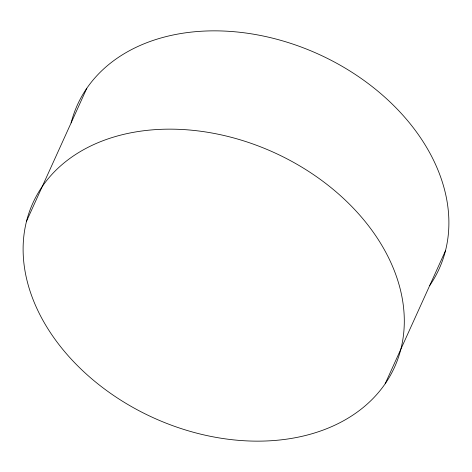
<?xml version="1.0" encoding="UTF-8"?>
<svg xmlns="http://www.w3.org/2000/svg" width="472" height="472" viewBox="0 0 472 472"><rect width="100%" height="100%" fill="white"/><g stroke="black" fill="none" stroke-linecap="round" stroke-linejoin="round"><path stroke-width="0.71" d="M26.538 221.191L86.824 88.246M385.176 383.754A198.576 145.7 24.4 0 0 200.034 131.157A198.576 145.7 24.4 0 0 55.908 340.536A198.576 145.7 24.4 0 0 385.176 383.754L445.462 250.809M71.13 122.897A198.576 145.7 24.4 0 1 318.411 54.127A198.576 145.7 24.4 0 1 429.768 285.454"/></g></svg>
